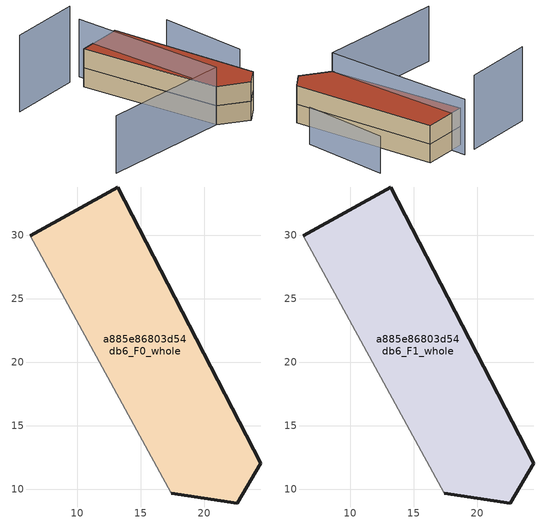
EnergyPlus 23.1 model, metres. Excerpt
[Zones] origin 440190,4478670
a885e86803d54db6_F0_whole
 floor ground (EU_floor_Construction): 22.6,8.91 24.47,12.04 13.22,33.81 6.3,29.98 17.43,9.69 z0
 wall outside (EU_wall_Construction): 6.3,29.98 13.22,33.81 24.47,12.04 22.6,8.91 17.43,9.69 z0:3
 wall adiabatic (EU_wall_Construction): 17.43,9.69 6.3,29.98 z0:3
a885e86803d54db6_F1_whole
 floor to a885e86803d54db6_F0_whole (EU_floor_Construction): 22.6,8.91 24.47,12.04 13.22,33.81 6.3,29.98 17.43,9.69 z3
 wall outside (EU_wall_Construction): 6.3,29.98 13.22,33.81 24.47,12.04 22.6,8.91 17.43,9.69 z3:6
 wall adiabatic (EU_wall_Construction): 17.43,9.69 6.3,29.98 z3:6
 roof outside (EU_roof_Construction): 13.22,33.81 24.47,12.04 22.6,8.91 17.43,9.69 6.3,29.98 z6
shading: 26.2,19.85 21.45,33.74 z0:6; 5.21,32.3 -5.72,26.35 z0:12; 7.31,33.45 17.43,9.69 / 17.43,9.69 -2.91,1.03 z0:9
[Building]
EU S2 Campaign: North Axis=0; Terrain=City; Solar Distribution=FullExterior
[Site:Location]
Madrid: Latitude=40.5; Longitude=-3.5; Time Zone=1; Elevation=609
[SizingPeriod:WeatherFileDays]
AnnualSizingPeriod: Begin Month=1; Begin Day of Month=1; End Month=12; End Day of Month=31; Day of Week for Start Day=Monday; Use Weather File Daylight Saving Period=No; Use Weather File Rain and Snow Indicators=No
[MATERIAL]
EU_InternalMass_Material: Roughness=MediumRough; Thickness=0.1; Conductivity=1; Density=1800; Specific Heat=900; Thermal Absorptance=0.9; Solar Absorptance=0.7; Visible Absorptance=0.7
[MATERIAL:NOMASS] Roughness=MediumRough; Thermal Absorptance=0.9; Solar Absorptance=0.7; Visible Absorptance=0.7
Name | Thermal Resistance
EU_wall_NoMass | 0.419739
EU_roof_NoMass | 0.352165
EU_floor_NoMass | 0.608284
[CONSTRUCTION]
EU_wall_Construction: EU_wall_NoMass
EU_roof_Construction: EU_roof_NoMass
EU_floor_Construction: EU_floor_NoMass
EU_InternalMass_Construction: EU_InternalMass_Material
[ZONE] Type=1; Multiplier=1; Ceiling Height=autocalculate; Floor Area=autocalculate; Part of Total Floor Area=Yes
Name | Volume
a885e86803d54db6_F0_whole | 570.45
a885e86803d54db6_F1_whole | 570.449
[INTERNALMASS] Construction=EU_InternalMass_Construction; Surface Area=190.15
Name | Zone or ZoneList
a885e86803d54db6_F0_whole_EU_InternalMass | a885e86803d54db6_F0_whole
a885e86803d54db6_F1_whole_EU_InternalMass | a885e86803d54db6_F1_whole
[OTHEREQUIPMENT] Fuel Type=Electricity; Design Level Calculation Method=Watts/Area; Power per Zone Floor Area=1; Fraction Latent=0; Fraction Radiant=0; Fraction Lost=0; Carbon Dioxide Generation Rate=0; EndUse Subcategory=EU_Step8_InternalGains
Name | Zone or ZoneList or Space or SpaceList | Schedule
EU_Step8_InternalGain_a885e86803d54db6_F0_whole_f000 | a885e86803d54db6_F0_whole | EU_Step8_GainSchedule_a885e86803d54db6_F0_whole_f000
EU_Step8_InternalGain_a885e86803d54db6_F1_whole_f000 | a885e86803d54db6_F1_whole | EU_Step8_GainSchedule_a885e86803d54db6_F1_whole_f000
[ZONEVENTILATION:DESIGNFLOWRATE] Schedule=EU_AlwaysOn; Design Flow Rate Calculation Method=AirChanges/Hour; Air Changes per Hour=0.703302; Ventilation Type=Natural; Fan Pressure Rise=0; Fan Total Efficiency=1; Constant Term Coefficient=1; Temperature Term Coefficient=0; Velocity Term Coefficient=0; Velocity Squared Term Coefficient=0; Minimum Indoor Temperature=-100; Maximum Indoor Temperature=100; Delta Temperature=-100; Minimum Outdoor Temperature=-100; Maximum Outdoor Temperature=100; Maximum Wind Speed=40
Name | Zone or ZoneList or Space or SpaceList
EU_ConstantAir_a885e86803d54db6_F0_whole | a885e86803d54db6_F0_whole
EU_ConstantAir_a885e86803d54db6_F1_whole | a885e86803d54db6_F1_whole
[HVACTEMPLATE:THERMOSTAT] Constant Heating Setpoint=20; Constant Cooling Setpoint=50
EU_HeatOnly_a885e86803d54db6_F0_whole; EU_HeatOnly_a885e86803d54db6_F1_whole
[HVACTEMPLATE:ZONE:IDEALLOADSAIRSYSTEM] System Availability Schedule=EU_AlwaysOn; Maximum Heating Supply Air Temperature=50; Minimum Cooling Supply Air Temperature=13; Maximum Heating Supply Air Humidity Ratio=0.0156; Minimum Cooling Supply Air Humidity Ratio=0.0077; Heating Limit=NoLimit; Cooling Limit=NoLimit; Heating Availability Schedule=EU_AlwaysOn; Cooling Availability Schedule=EU_CoolingOff; Dehumidification Control Type=ConstantSensibleHeatRatio; Cooling Sensible Heat Ratio=0.7; Dehumidification Setpoint=60; Humidification Control Type=None; Humidification Setpoint=30; Outdoor Air Method=None; Outdoor Air Flow Rate per Person=0.00944; Outdoor Air Flow Rate per Zone Floor Area=0; Outdoor Air Flow Rate per Zone=0; Demand Controlled Ventilation Type=None; Outdoor Air Economizer Type=NoEconomizer; Heat Recovery Type=None; Sensible Heat Recovery Effectiveness=0.7; Latent Heat Recovery Effectiveness=0.65
Name | Template Thermostat
a885e86803d54db6_F0_whole | EU_HeatOnly_a885e86803d54db6_F0_whole
a885e86803d54db6_F1_whole | EU_HeatOnly_a885e86803d54db6_F1_whole
[SIZING:ZONE] Zone Cooling Design Supply Air Temperature Input Method=SupplyAirTemperature; Zone Cooling Design Supply Air Temperature=13; Zone Heating Design Supply Air Temperature Input Method=SupplyAirTemperature; Zone Heating Design Supply Air Temperature=50; Zone Cooling Design Supply Air Humidity Ratio=0.008; Zone Heating Design Supply Air Humidity Ratio=0.008; Cooling Design Air Flow Method=DesignDay; Cooling Design Air Flow Rate=0; Cooling Minimum Air Flow per Zone Floor Area=0.000762; Cooling Minimum Air Flow=0; Cooling Minimum Air Flow Fraction=0.2; Heating Design Air Flow Method=DesignDay; Heating Design Air Flow Rate=0; Heating Maximum Air Flow per Zone Floor Area=0.002032; Heating Maximum Air Flow=0.141576; Heating Maximum Air Flow Fraction=0.3; Account for Dedicated Outdoor Air System=No; Dedicated Outdoor Air System Control Strategy=NeutralSupplyAir; Dedicated Outdoor Air Low Setpoint Temperature for Design=autosize; Dedicated Outdoor Air High Setpoint Temperature for Design=autosize; Zone Load Sizing Method=Sensible Load Only No Latent Load; Zone Latent Cooling Design Supply Air Humidity Ratio Input Method=HumidityRatioDifference; Zone Cooling Design Supply Air Humidity Ratio Difference=0.005; Zone Latent Heating Design Supply Air Humidity Ratio Input Method=HumidityRatioDifference; Zone Humidification Design Supply Air Humidity Ratio Difference=0.005
a885e86803d54db6_F0_whole; a885e86803d54db6_F1_whole
[SCHEDULE:CONSTANT]
Name | Hourly Value
EU_AlwaysOn | 1
EU_CoolingOff | 0
[SCHEDULE:FILE] Column Number=1; Rows to Skip at Top=0; Number of Hours of Data=8760; Column Separator=Comma; Interpolate to Timestep=No; Minutes per Item=60; Adjust Schedule for Daylight Savings=Yes
Name | File
EU_Step8_GainSchedule_a885e86803d54db6_F0_whole_f000 | ../../schedules/a885e86803d54db6/a885e86803d54db6_F0_whole_f000_gain.csv
EU_Step8_GainSchedule_a885e86803d54db6_F1_whole_f000 | ../../schedules/a885e86803d54db6/a885e86803d54db6_F1_whole_f000_gain.csv
